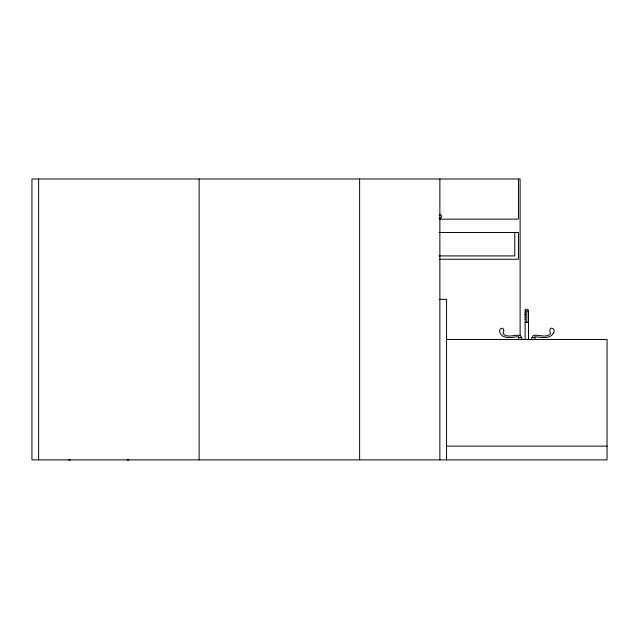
<?xml version="1.0" encoding="UTF-8"?>
<svg xmlns="http://www.w3.org/2000/svg" width="639" height="639" viewBox="0 0 639 639"><rect width="100%" height="100%" fill="white"/><g stroke="black" fill="none" stroke-linecap="round" stroke-linejoin="round"><path stroke-width="0.96" d="M525.13 317.591L525.522 309.596M525.13 339.477L525.138 319.54M528.469 319.524L528.469 313.39M525.306 309.891L525.53 311.68M527.854 309.3L528.469 312.751M525.154 310.362L525.13 315.778M528.477 310.578L528.469 315.858M532.215 337.64L533.158 335.547C538.589 334.061 546.057 338.606 550.499 333.678L549.708 330.235L550.626 328.462L551.409 328.142C554.165 328.079 554.916 331.393 553.342 333.254M528.445 310.977L528.078 311.688M534.324 337.64L534.803 336.737C540.969 337.176 549.987 339.788 553.606 332.775M439.696 219.129L518.445 219.129L518.445 179.008M439.049 232.508L518.445 232.508L518.445 259.25L439.696 259.25M439.049 255.912L514.778 255.912L514.778 232.508M439.872 299.34L446.557 299.34L446.557 459.872M525.13 322.304L528.477 322.304L528.477 339.477M446.349 339.477L607.05 339.477L607.05 459.872L31.95 459.872L31.95 179.008L520.114 179.008L520.114 335.491M446.557 446.118L607.05 446.118M519.275 337.64L518.796 336.737C514.115 336.809 509.211 338.654 504.522 336.833C500.84 336.226 496.695 328.989 502.19 328.142L502.981 328.462L503.899 330.235L503.101 333.678C507.558 338.606 514.986 334.069 520.442 335.547L521.392 337.64M528.469 318.997L528.477 322.304M525.13 317.327L525.138 319.604M526.8 322.304L526.8 309.132M535.091 339.477L535.091 337.64L531.744 337.64L531.744 339.477M521.855 339.477L521.855 337.64L518.517 337.64L518.517 339.477M439.872 179.008L439.872 459.872M359.621 179.008L359.621 459.872M199.128 179.008L199.128 459.872M38.636 179.008L38.636 459.872M128.926 459.88A3.347 3.347 0 0 1 127.201 459.88M70.346 459.88A3.347 3.347 0 0 1 68.621 459.88M439.153 214.968A1.669 1.669 0 0 1 441.269 215.343A1.669 1.669 0 0 1 441.269 217.492A1.669 1.669 0 0 1 439.153 217.859"/></g></svg>
